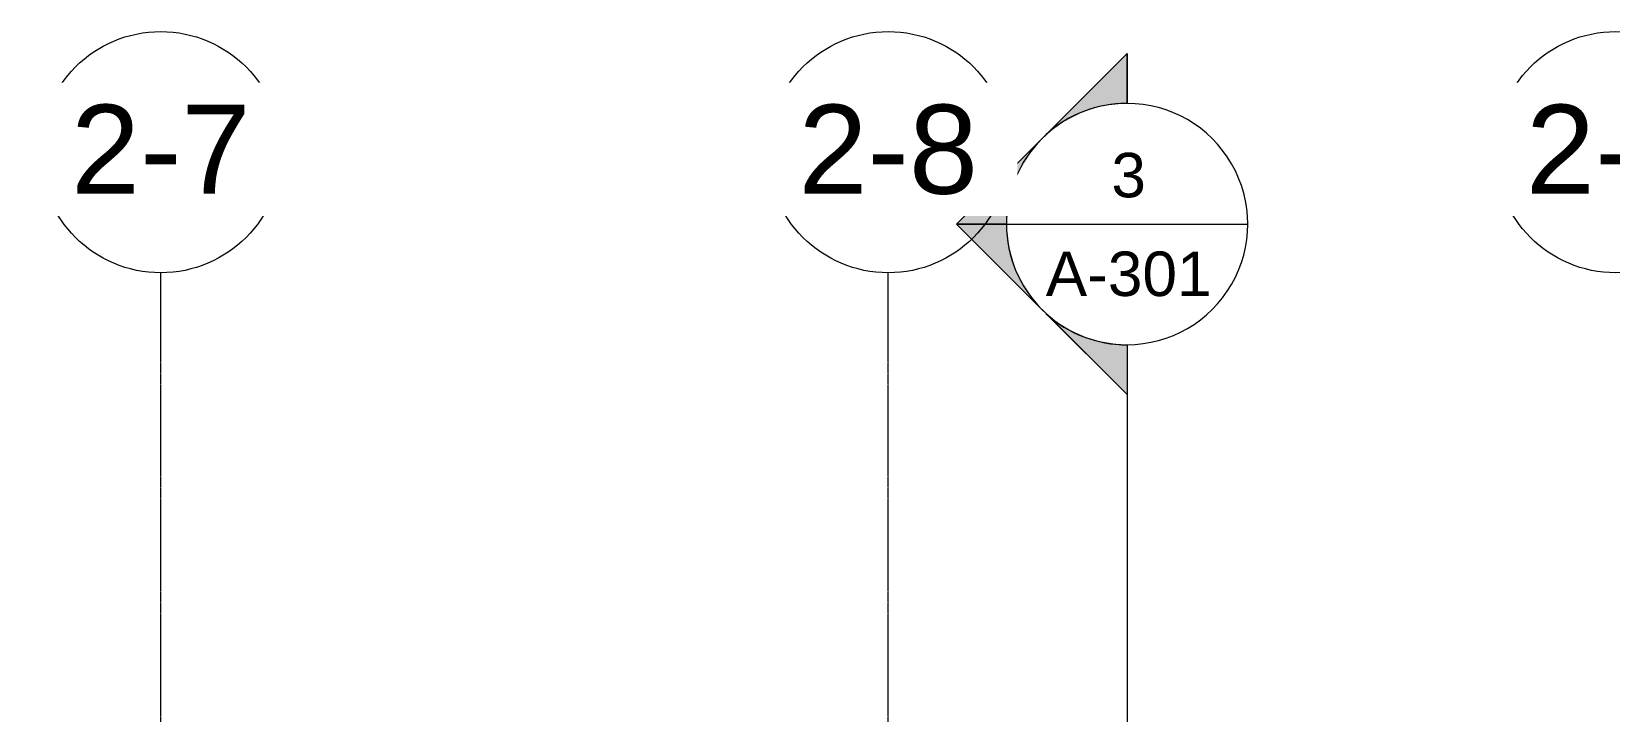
# Model space of a CAD drawing. Header units: inches. Extents: x -55396 to -733, y -290 to 853.
# Drawn here: x -24585 to -23957, y 399 to 670 of the extents above; entities that cross this region are included whole.
import ezdxf

# ---------------------------------------------------------------- set-up
doc = ezdxf.new("R2010")
doc.units = ezdxf.units.IN
doc.header["$MEASUREMENT"] = 0
doc.linetypes.add('Grid Line 1_2_', pattern=[0.8749999999999999, 0.4999999999999999, -0.125, 0.125, -0.125])
for name, color, linetype, lineweight in [('G-ANNO-SYMB', 111, 'Continuous', 9), ('S-GRID', 1, 'Continuous', 9), ('S-GRID-IDEN', 1, 'Continuous', 9)]:
    doc.layers.add(name, color=color, linetype=linetype, lineweight=lineweight)
doc.styles.add('Arial', font='arial.ttf', dxfattribs={"height": 35.40718562874248})
doc.styles.add('Arial_1', font='arial.ttf', dxfattribs={"height": 17.70359281437124})

# ---------------------------------------------------------------- blocks, each defined once
blk = doc.blocks.new('Grid - Grid Head - Circle-14747-Section 13')
at = {"layer": 'S-GRID-IDEN'}
blk.add_circle((-23085.89022535236, 621.7647821060497), 48, dxfattribs=at)
blk = doc.blocks.new('Section - Section Head - Filled-1526-Section 13')
at = {"layer": 'G-ANNO-SYMB'}
h = blk.add_hatch(color=256, dxfattribs=at)
edge = h.paths.add_edge_path(flags=0)
edge.add_arc((-24148.83531033965, 593.1570754422743), 48.06247118192541, 89.99999999999989, 132.0783950246248, ccw=False)
edge.add_line((-24148.83531033965, 641.2195466242015), (-24148.83531033965, 661.0393264361826))
edge.add_line((-24148.83531033965, 661.0393264361826), (-24181.04422105293, 628.8304157229087))
h = blk.add_hatch(color=256, dxfattribs=at)
edge = h.paths.add_edge_path(flags=0)
edge.add_line((-24182.77643583661, 627.0982009392283), (-24216.71756133356, 593.1570754422743))
edge.add_line((-24216.71756133356, 593.1570754422743), (-24196.83531033965, 593.1570754422742))
edge.add_arc((-24148.83531033965, 593.1570754422736), 47.99999999999782, 135.0000000000001, 179.9999999999997, ccw=False)
h = blk.add_hatch(color=256, dxfattribs=at)
edge = h.paths.add_edge_path(flags=0)
edge.add_arc((-24148.83531033965, 593.157075442274), 47.99999999999965, 180, 225.0000000000013, ccw=False)
edge.add_line((-24196.83531033965, 593.1570754422743), (-24216.71756133356, 593.1570754422744))
edge.add_line((-24216.71756133356, 593.1570754422744), (-24182.77643583661, 559.21594994532))
h = blk.add_hatch(color=256, dxfattribs=at)
edge = h.paths.add_edge_path(flags=0)
edge.add_line((-24181.04422105293, 557.4837351616394), (-24148.83531033965, 525.2748244483653))
edge.add_line((-24148.83531033965, 525.2748244483653), (-24148.83531033965, 545.0946042603464))
edge.add_arc((-24148.83531033965, 593.1570754422738), 48.06247118192778, 227.9216049753765, 270, ccw=False)
for p, q in [((-24216.71756133356, 593.1570754422744), (-24148.83531033965, 661.0393264361825)), ((-24181.04422105293, 628.8304157229087), (-24148.83531033965, 661.0393264361826)), ((-24148.83531033965, 641.157075442274), (-24148.83531033965, 661.0393264361825)), ((-24148.83531033965, 661.0393264361826), (-24148.83531033965, 641.2195466242015)), ((-24216.71756133356, 593.1570754422743), (-24182.77643583661, 627.0982009392283)), ((-24216.71756133356, 593.1570754422744), (-24148.83531033965, 525.2748244483657)), ((-24196.83531033965, 593.1570754422742), (-24216.71756133356, 593.1570754422743)), ((-24182.77643583661, 559.21594994532), (-24216.71756133356, 593.1570754422744)), ((-24216.71756133356, 593.1570754422744), (-24196.83531033965, 593.1570754422743)), ((-24148.83531033965, 525.2748244483653), (-24181.04422105293, 557.4837351616394)), ((-24148.83531033965, 545.1570754422742), (-24148.83531033965, 525.2748244483657)), ((-24148.83531033965, 545.0946042603464), (-24148.83531033965, 525.2748244483653))]:
    blk.add_line(p, q, dxfattribs=at)
for centre, radius, start, end in [((-24148.83531033965, 593.157075442274), 47.99999999999977, 89.9999999999998, 269.9999999999994), ((-24148.83531033965, 593.1570754422743), 48.06247118192541, 89.99999999999952, 132.0783950246244), ((-24148.83531033965, 593.157075442274), 48, 269.9999999999996, 90), ((-24148.83531033965, 593.1570754422736), 47.99999999999782, 134.9999999999997, 179.9999999999993), ((-24148.83531033965, 593.157075442274), 47.99999999999965, 179.9999999999996, 225.000000000001), ((-24148.83531033965, 593.1570754422738), 48.06247118192778, 227.9216049753762, 269.9999999999996)]:
    blk.add_arc(centre, radius, start, end, dxfattribs=at)

msp = doc.modelspace()

# ---------------------------------------------------------------- linework, layer by layer
at = {"layer": 'G-ANNO-SYMB'}
for p, q in [((-24196.83531033965, 593.157075442274), (-24100.83531033965, 593.157075442274)), ((-24148.83531033967, 545.1570754422745), (-24148.83531033967, -79.66080684492748))]:
    msp.add_line(p, q, dxfattribs=at)
at = {"layer": 'S-GRID', "linetype": 'Grid Line 1_2_'}
for p, q in [((-24533.39022535238, -131.9999999999999), (-24533.39022535238, 573.7647821060501)), ((-24533.39022535238, -131.9999999999999), (-24533.39022535238, 573.7647821060501)), ((-24243.89022535238, -131.9999999999999), (-24243.89022535238, 573.7647821060501)), ((-24243.89022535238, -131.9999999999999), (-24243.89022535238, 573.7647821060501))]:
    msp.add_line(p, q, dxfattribs=at)

# ---------------------------------------------------------------- block references
at = {"layer": 'S-GRID-IDEN'}
for p in [(-1447.499999999987, 0), (-1157.99999999999, 0), (-868.4999999999876, 0)]:
    msp.add_blockref('Grid - Grid Head - Circle-14747-Section 13', p, dxfattribs=at)

# ---------------------------------------------------------------- texts
at = {"layer": 'G-ANNO-SYMB', "char_height": 17.70359281437124, "attachment_point": 2, "line_spacing_factor": 0.9385317878468563, "style": 'Arial_1'}
for s, insert, width in [('3', (-24148.22057037778, 621.4953245809786), 16.41599999999998), ('A-301', (-24148.22057037778, 582.222836202313), 78.62399999999991)]:
    msp.add_mtext(s, dxfattribs=dict(at, insert=insert, width=width))

# ---------------------------------------------------------------- next in the draw order: texts
at = {"layer": 'S-GRID-IDEN', "char_height": 35.40718562874248, "width": 85.10399999999991, "attachment_point": 2, "line_spacing_factor": 0.9385317878468563, "style": 'Arial', "bg_fill": 3, "box_fill_scale": 1.25, "bg_fill_color": 0, "bg_fill_transparency": 0}
for s, insert in [('1-7', (-24533.39945265443, 640.6385190159152)), ('1-8', (-24243.89945265443, 640.6385190159152)), ('1-9', (-23954.39945265443, 640.6385190159152))]:
    msp.add_mtext(s, dxfattribs=dict(at, insert=insert))

# ---------------------------------------------------------------- next in the draw order: block references
at = {"layer": 'G-ANNO-SYMB'}
msp.add_blockref('Section - Section Head - Filled-1526-Section 13', (0, 0), dxfattribs=at)
at = {"layer": 'S-GRID-IDEN'}
for p in [(-1447.499999999987, 0), (-1157.99999999999, 0), (-868.4999999999876, 0)]:
    msp.add_blockref('Grid - Grid Head - Circle-14747-Section 13', p, dxfattribs=at)

# ---------------------------------------------------------------- next in the draw order: texts
at = {"layer": 'S-GRID-IDEN', "char_height": 35.40718562874248, "width": 85.10399999999991, "attachment_point": 2, "line_spacing_factor": 0.9385317878468563, "style": 'Arial', "bg_fill": 3, "box_fill_scale": 1.25, "bg_fill_color": 0, "bg_fill_transparency": 0}
for s, insert in [('2-7', (-24533.39945265443, 640.6385190159152)), ('2-8', (-24243.89945265443, 640.6385190159152)), ('2-9', (-23954.39945265443, 640.6385190159152))]:
    msp.add_mtext(s, dxfattribs=dict(at, insert=insert))

doc.saveas('drawing.dxf')
